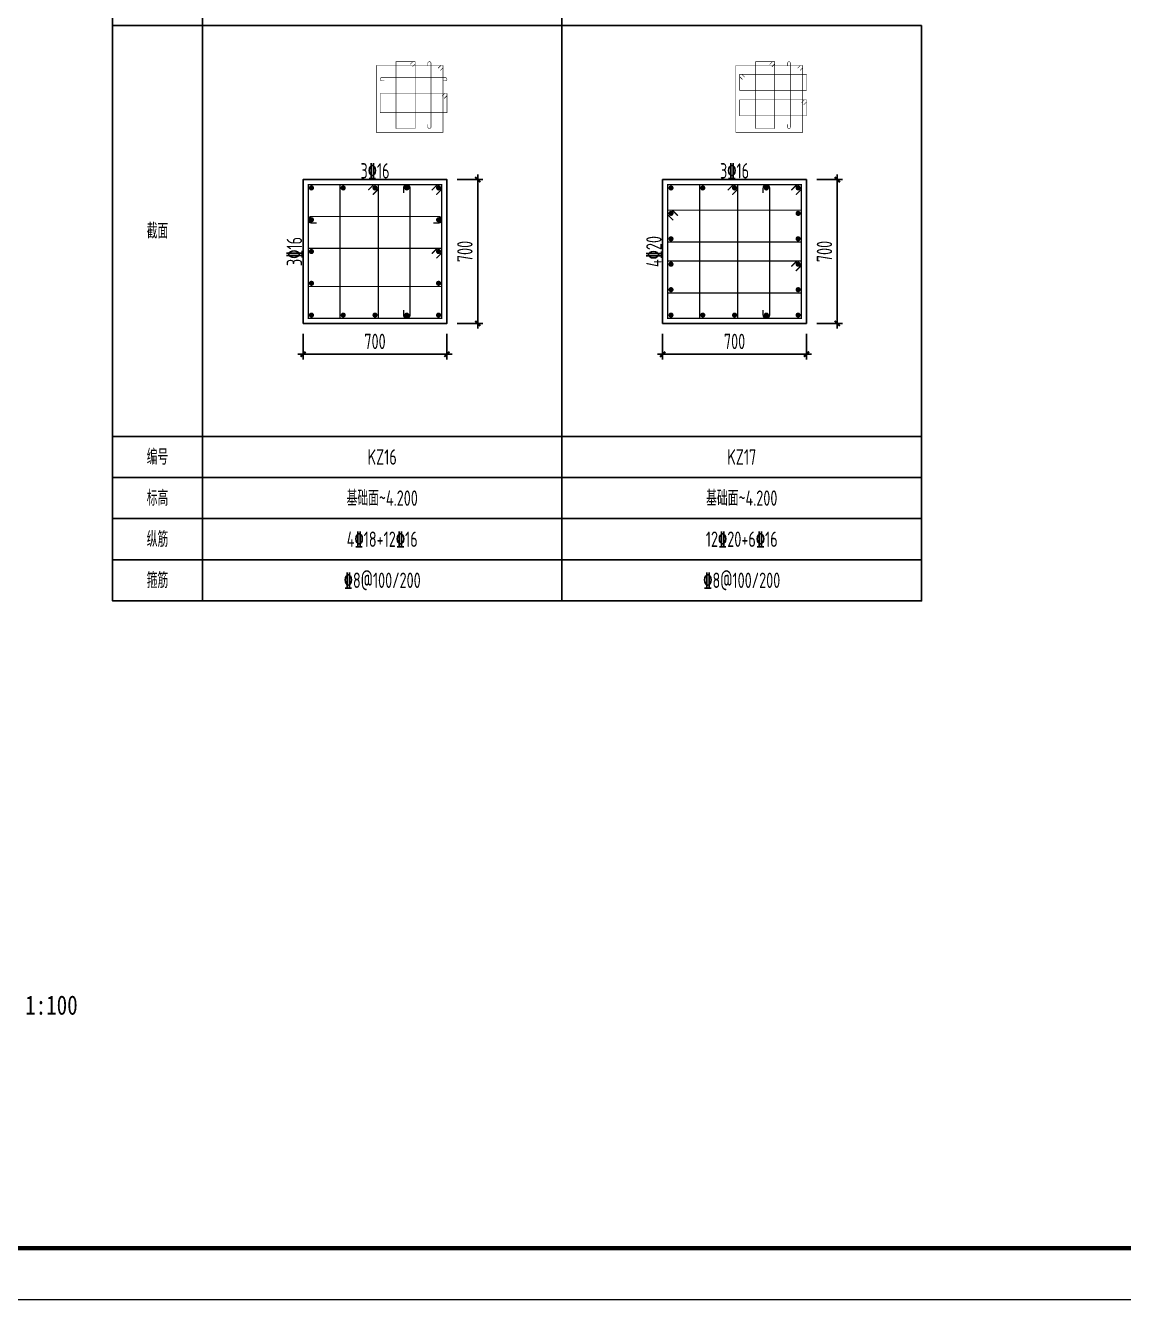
# Model space of a CAD drawing. Extents: x 3968514 to 5230306, y -516551 to -228246.
# Drawn here: x 4613309 to 4634687, y -359553 to -334753 of the extents above; entities that cross this region are included whole.
import ezdxf
from ezdxf.enums import TextEntityAlignment as Align

# ---------------------------------------------------------------- set-up
doc = ezdxf.new("R2010")
doc.units = 0
doc.header["$LTSCALE"] = 1000
doc.header["$MEASUREMENT"] = 0
for name, color, linetype, lineweight in [('COLU-DE', 7, 'Continuous', 25), ('COLU-DE-DIM', 3, 'Continuous', 25), ('COLU-YW', 7, 'Continuous', 25), ('FRAME', 3, 'Continuous', 18), ('REIN-D', 6, 'Continuous', 50), ('REIN-L', 1, 'Continuous', 50), ('TAB', 144, 'Continuous', 25), ('TAB-TEXT', 7, 'Continuous', 25)]:
    doc.layers.add(name, color=color, linetype=linetype, lineweight=lineweight)
doc.layers.add('PUB_TEXT', color=7, linetype='Continuous')
doc.styles.add('FromPkpm', font='Tssdeng.shx', dxfattribs={"width": 0.7, "bigfont": 'hztxt.shx'})
doc.styles.add('黑体', font='simhei.ttf', dxfattribs={"width": 0.8, "height": 0.2})
doc.dimstyles.new('Pkpm_1', dxfattribs={"dimtxt": 250, "dimasz": 100, "dimexe": 100, "dimexo": 0.0625, "dimgap": 100, "dimtad": 1, "dimdec": 0, "dimrnd": 1, "dimzin": 0, "dimdsep": 46, "dimtxsty": 'FromPkpm', "dimblk1": 'ARCHTICK', "dimblk2": 'ARCHTICK', "dimsah": 1, "dimcen": 0.09, "dimdle": 100, "dimadec": 0, "dimazin": 0, "dimtfac": 1, "dimtdec": 0, "dimtix": 1, "dimtmove": 2, "dimatfit": 1, "dimfxl": 1, "dimtolj": 1, "dimtzin": 0, "dimarcsym": 0})

# ---------------------------------------------------------------- blocks, each defined once
blk = doc.blocks.new('A$C0B803521')
at = {"layer": 'FRAME', "lineweight": 140}
blk.add_line((-97543, 35252), (-16943, 35252), dxfattribs=at)
at = {"layer": 'FRAME', "lineweight": 18}
blk.add_line((-100043, 34252), (-15943, 34252), dxfattribs=at)
blk = doc.blocks.new('_ArchTick')
at = {"color": 0, "linetype": 'ByBlock', "const_width": 0.4}
blk.add_lwpolyline([(-0.5, -0.5), (0.5, 0.5)], dxfattribs=at)
blk = doc.blocks.new('*D81')
at = {"layer": 'COLU-DE-DIM', "color": 0, "lineweight": -2, "transparency": 16777216}
for p, q in [((4625714, -340753), (4625714, -341253)), ((4628514, -340753), (4628514, -341253)), ((4625614, -341153), (4628614, -341153))]:
    blk.add_line(p, q, dxfattribs=at)
at = {"layer": 'Defpoints', "color": 0, "transparency": 16777216}
for p in [(4625714, -340553), (4628514, -340553), (4628514, -341153)]:
    blk.add_point(p, dxfattribs=at)
at = {"layer": 'COLU-DE-DIM', "color": 0, "lineweight": -2, "transparency": 16777216, "xscale": 100, "yscale": 100, "zscale": 100, "rotation": 180}
blk.add_blockref('_ArchTick', (4625714, -341153), dxfattribs=at)
at = {"layer": 'COLU-DE-DIM', "color": 0, "lineweight": -2, "transparency": 16777216, "xscale": 100, "yscale": 100, "zscale": 100}
blk.add_blockref('_ArchTick', (4628514, -341153), dxfattribs=at)
at = {"layer": 'COLU-DE-DIM', "color": 7, "transparency": 16777216, "insert": (4627114, -340903), "char_height": 300, "attachment_point": 5, "style": 'FromPkpm'}
blk.add_mtext('\\A1;700', dxfattribs=at)
blk = doc.blocks.new('*D80')
at = {"layer": 'COLU-DE-DIM', "color": 0, "lineweight": -2, "transparency": 16777216}
for p, q in [((4628714, -337753), (4629214, -337753)), ((4629114, -340653), (4629114, -337653)), ((4628714, -340553), (4629214, -340553))]:
    blk.add_line(p, q, dxfattribs=at)
at = {"layer": 'Defpoints', "color": 0, "transparency": 16777216}
for p in [(4628514, -337753), (4629114, -337753), (4628514, -340553)]:
    blk.add_point(p, dxfattribs=at)
at = {"layer": 'COLU-DE-DIM', "color": 0, "lineweight": -2, "transparency": 16777216, "xscale": 100, "yscale": 100, "zscale": 100}
for p, rotation in [((4629114, -337753), 90), ((4629114, -340553), 270)]:
    blk.add_blockref('_ArchTick', p, dxfattribs=dict(at, rotation=rotation))
at = {"layer": 'COLU-DE-DIM', "color": 7, "transparency": 16777216, "insert": (4628864, -339153), "char_height": 300, "attachment_point": 5, "rotation": 90, "style": 'FromPkpm'}
blk.add_mtext('\\A1;700', dxfattribs=at)
blk = doc.blocks.new('*D71')
at = {"layer": 'COLU-DE-DIM', "color": 0, "lineweight": -2, "transparency": 16777216}
for p, q in [((4618714, -340753), (4618714, -341253)), ((4621514, -340753), (4621514, -341253)), ((4618614, -341153), (4621614, -341153))]:
    blk.add_line(p, q, dxfattribs=at)
at = {"layer": 'Defpoints', "color": 0, "transparency": 16777216}
for p in [(4618714, -340553), (4621514, -340553), (4621514, -341153)]:
    blk.add_point(p, dxfattribs=at)
at = {"layer": 'COLU-DE-DIM', "color": 0, "lineweight": -2, "transparency": 16777216, "xscale": 100, "yscale": 100, "zscale": 100, "rotation": 180}
blk.add_blockref('_ArchTick', (4618714, -341153), dxfattribs=at)
at = {"layer": 'COLU-DE-DIM', "color": 0, "lineweight": -2, "transparency": 16777216, "xscale": 100, "yscale": 100, "zscale": 100}
blk.add_blockref('_ArchTick', (4621514, -341153), dxfattribs=at)
at = {"layer": 'COLU-DE-DIM', "color": 7, "transparency": 16777216, "insert": (4620114, -340903), "char_height": 300, "attachment_point": 5, "style": 'FromPkpm'}
blk.add_mtext('\\A1;700', dxfattribs=at)
blk = doc.blocks.new('*D70')
at = {"layer": 'COLU-DE-DIM', "color": 0, "lineweight": -2, "transparency": 16777216}
for p, q in [((4621714, -337753), (4622214, -337753)), ((4622114, -340653), (4622114, -337653)), ((4621714, -340553), (4622214, -340553))]:
    blk.add_line(p, q, dxfattribs=at)
at = {"layer": 'Defpoints', "color": 0, "transparency": 16777216}
for p in [(4621514, -337753), (4622114, -337753), (4621514, -340553)]:
    blk.add_point(p, dxfattribs=at)
at = {"layer": 'COLU-DE-DIM', "color": 0, "lineweight": -2, "transparency": 16777216, "xscale": 100, "yscale": 100, "zscale": 100}
for p, rotation in [((4622114, -337753), 90), ((4622114, -340553), 270)]:
    blk.add_blockref('_ArchTick', p, dxfattribs=dict(at, rotation=rotation))
at = {"layer": 'COLU-DE-DIM', "color": 7, "transparency": 16777216, "insert": (4621864, -339153), "char_height": 300, "attachment_point": 5, "rotation": 90, "style": 'FromPkpm'}
blk.add_mtext('\\A1;700', dxfattribs=at)

msp = doc.modelspace()

# ---------------------------------------------------------------- linework, layer by layer
at = {"layer": 'COLU-DE'}
for points in [[(4618714.24624, -340553.30253), (4621514.24624, -340553.30253), (4621514.24624, -337753.30253), (4618714.24624, -337753.30253)], [(4625714.24624, -340553.30253), (4628514.24624, -340553.30253), (4628514.24624, -337753.30253), (4625714.24624, -337753.30253)]]:
    msp.add_lwpolyline(points, close=True, dxfattribs=at)
at = {"layer": 'REIN-D', "const_width": 50}
for points in [[(4618901.74624, -337915.80253, 1), (4618851.74624, -337915.80253, 1)], [(4619520.49624, -337915.80253, 1), (4619470.49624, -337915.80253, 1)], [(4620139.24624, -337915.80253, 1), (4620089.24624, -337915.80253, 1)], [(4620757.99624, -337915.80253, 1), (4620707.99624, -337915.80253, 1)], [(4621376.74624, -337915.80253, 1), (4621326.74624, -337915.80253, 1)], [(4625901.74624, -337915.80253, 1), (4625851.74624, -337915.80253, 1)], [(4626520.49624, -337915.80253, 1), (4626470.49624, -337915.80253, 1)], [(4627139.24624, -337915.80253, 1), (4627089.24624, -337915.80253, 1)], [(4627757.99624, -337915.80253, 1), (4627707.99624, -337915.80253, 1)], [(4628376.74624, -337915.80253, 1), (4628326.74624, -337915.80253, 1)], [(4618901.74624, -338534.55253, 1), (4618851.74624, -338534.55253, 1)], [(4621376.74624, -338534.55253, 1), (4621326.74624, -338534.55253, 1)], [(4625901.74624, -338410.80253, 1), (4625851.74624, -338410.80253, 1)], [(4628376.74624, -338410.80253, 1), (4628326.74624, -338410.80253, 1)], [(4625901.74624, -338905.80253, 1), (4625851.74624, -338905.80253, 1)], [(4628376.74624, -338905.80253, 1), (4628326.74624, -338905.80253, 1)], [(4618901.74624, -339153.30253, 1), (4618851.74624, -339153.30253, 1)], [(4621376.74624, -339153.30253, 1), (4621326.74624, -339153.30253, 1)], [(4625901.74624, -339400.80253, 1), (4625851.74624, -339400.80253, 1)], [(4628376.74624, -339400.80253, 1), (4628326.74624, -339400.80253, 1)], [(4618901.74624, -339772.05253, 1), (4618851.74624, -339772.05253, 1)], [(4621376.74624, -339772.05253, 1), (4621326.74624, -339772.05253, 1)], [(4625901.74624, -339895.80253, 1), (4625851.74624, -339895.80253, 1)], [(4628376.74624, -339895.80253, 1), (4628326.74624, -339895.80253, 1)], [(4618901.74624, -340390.80253, 1), (4618851.74624, -340390.80253, 1)], [(4619520.49624, -340390.80253, 1), (4619470.49624, -340390.80253, 1)], [(4620139.24624, -340390.80253, 1), (4620089.24624, -340390.80253, 1)], [(4620757.99624, -340390.80253, 1), (4620707.99624, -340390.80253, 1)], [(4621376.74624, -340390.80253, 1), (4621326.74624, -340390.80253, 1)], [(4625901.74624, -340390.80253, 1), (4625851.74624, -340390.80253, 1)], [(4626520.49624, -340390.80253, 1), (4626470.49624, -340390.80253, 1)], [(4627139.24624, -340390.80253, 1), (4627089.24624, -340390.80253, 1)], [(4627757.99624, -340390.80253, 1), (4627707.99624, -340390.80253, 1)], [(4628376.74624, -340390.80253, 1), (4628326.74624, -340390.80253, 1)]]:
    msp.add_lwpolyline(points, format="xyb", close=True, dxfattribs=at)
at = {"layer": 'REIN-L'}
for points, const_width in [([(4621386.25405, -335630.48808), (4621439.24624, -335577.49784), (4621439.24624, -335533.30253), (4620139.24624, -335533.30253), (4620139.24624, -336833.30253), (4621439.24624, -336833.30253), (4621439.24624, -335533.30253), (4621395.05288, -335533.30253), (4621342.06069, -335586.29472)], 10), ([(4628386.25405, -335630.48808), (4628439.24624, -335577.49784), (4628439.24624, -335533.30253), (4627139.24624, -335533.30253), (4627139.24624, -336833.30253), (4628439.24624, -336833.30253), (4628439.24624, -335533.30253), (4628395.05288, -335533.30253), (4628342.06069, -335586.29472)], 10), ([(4621308.26382, -338047.67363), (4621414.24624, -337941.6912), (4621414.24624, -337853.30253), (4618814.24624, -337853.30253), (4618814.24624, -340453.30253), (4621414.24624, -340453.30253), (4621414.24624, -337853.30253), (4621325.85757, -337853.30253), (4621219.87515, -337959.28495)], 25), ([(4628308.26382, -338047.67363), (4628414.24624, -337941.6912), (4628414.24624, -337853.30253), (4625814.24624, -337853.30253), (4625814.24624, -340453.30253), (4628414.24624, -340453.30253), (4628414.24624, -337853.30253), (4628325.85757, -337853.30253), (4628219.87515, -337959.28495)], 25)]:
    msp.add_lwpolyline(points, dxfattribs=dict(at, const_width=const_width))
at = {"layer": 'REIN-L', "color": 6}
for points, const_width in [([(4620842.50405, -335555.48808), (4620895.49624, -335502.49784), (4620895.49624, -335458.30253), (4620523.62124, -335458.30253), (4620523.62124, -336758.30253), (4620895.49624, -336758.30253), (4620895.49624, -335458.30253), (4620851.30288, -335458.30253), (4620798.31069, -335511.29472)], 10), ([(4627842.50405, -335555.48808), (4627895.49624, -335502.49784), (4627895.49624, -335458.30253), (4627523.62124, -335458.30253), (4627523.62124, -336758.30253), (4627895.49624, -336758.30253), (4627895.49624, -335458.30253), (4627851.30288, -335458.30253), (4627798.31069, -335511.29472)], 10), ([(4627311.43179, -335758.79472), (4627258.4396, -335705.80253), (4627214.24624, -335705.80253), (4627214.24624, -336015.80253), (4628514.24624, -336015.80253), (4628514.24624, -335705.80253), (4627214.24624, -335705.80253), (4627214.24624, -335749.99589), (4627267.23843, -335802.98808)], 10), ([(4621461.25405, -336174.23808), (4621514.24624, -336121.24784), (4621514.24624, -336077.05253), (4620214.24624, -336077.05253), (4620214.24624, -336448.92753), (4621514.24624, -336448.92753), (4621514.24624, -336077.05253), (4621470.05288, -336077.05253), (4621417.06069, -336130.04472)], 10), ([(4628461.25405, -336297.98808), (4628514.24624, -336244.99784), (4628514.24624, -336200.80253), (4627214.24624, -336200.80253), (4627214.24624, -336510.80253), (4628514.24624, -336510.80253), (4628514.24624, -336200.80253), (4628470.05288, -336200.80253), (4628417.06069, -336253.79472)], 10), ([(4620070.76382, -338047.67363), (4620176.74624, -337941.6912), (4620176.74624, -337853.30253), (4619432.99624, -337853.30253), (4619432.99624, -340453.30253), (4620176.74624, -340453.30253), (4620176.74624, -337853.30253), (4620088.35757, -337853.30253), (4619982.37515, -337959.28495)], 25), ([(4627070.76382, -338047.67363), (4627176.74624, -337941.6912), (4627176.74624, -337853.30253), (4626432.99624, -337853.30253), (4626432.99624, -340453.30253), (4627176.74624, -340453.30253), (4627176.74624, -337853.30253), (4627088.35757, -337853.30253), (4626982.37515, -337959.28495)], 25), ([(4626008.61733, -338454.28495), (4625902.63491, -338348.30253), (4625814.24624, -338348.30253), (4625814.24624, -338968.30253), (4628414.24624, -338968.30253), (4628414.24624, -338348.30253), (4625814.24624, -338348.30253), (4625814.24624, -338436.6912), (4625920.22866, -338542.67363)], 25), ([(4621308.26382, -339285.17363), (4621414.24624, -339179.1912), (4621414.24624, -339090.80253), (4618814.24624, -339090.80253), (4618814.24624, -339834.55253), (4621414.24624, -339834.55253), (4621414.24624, -339090.80253), (4621325.85757, -339090.80253), (4621219.87515, -339196.78495)], 25), ([(4628308.26382, -339532.67363), (4628414.24624, -339426.6912), (4628414.24624, -339338.30253), (4625814.24624, -339338.30253), (4625814.24624, -339958.30253), (4628414.24624, -339958.30253), (4628414.24624, -339338.30253), (4628325.85757, -339338.30253), (4628219.87515, -339444.28495)], 25)]:
    msp.add_lwpolyline(points, dxfattribs=dict(at, const_width=const_width))
for points, const_width in [([(4621142.37124, -336677.05253), (4621142.37124, -336727.05253, 0.4142136058), (4621173.62124, -336758.30253, 0.4142136058), (4621204.87124, -336727.05253), (4621204.87124, -335489.55253, 0.4142136058), (4621173.62124, -335458.30253, 0.4142136058), (4621142.37124, -335489.55253), (4621142.37124, -335539.55253)], 10), ([(4628142.37124, -336677.05253), (4628142.37124, -336727.05253, 0.4142136058), (4628173.62124, -336758.30253, 0.4142136058), (4628204.87124, -336727.05253), (4628204.87124, -335489.55253, 0.4142136058), (4628173.62124, -335458.30253, 0.4142136058), (4628142.37124, -335489.55253), (4628142.37124, -335539.55253)], 10), ([(4621432.99624, -335830.17753), (4621482.99624, -335830.17753, 0.4142136058), (4621514.24624, -335798.92753, 0.4142136058), (4621482.99624, -335767.67753), (4620245.49624, -335767.67753, 0.4142136058), (4620214.24624, -335798.92753, 0.4142139511), (4620245.49624, -335830.17753), (4620295.49624, -335830.17753)], 10), ([(4620670.49624, -340290.80253), (4620670.49624, -340390.80253, 0.4142136058), (4620732.99624, -340453.30253, 0.4142136058), (4620795.49624, -340390.80253), (4620795.49624, -337915.80253, 0.4142136058), (4620732.99624, -337853.30253, 0.4142136058), (4620670.49624, -337915.80253), (4620670.49624, -338015.80253)], 25), ([(4627670.49624, -340290.80253), (4627670.49624, -340390.80253, 0.4142136058), (4627732.99624, -340453.30253, 0.4142136058), (4627795.49624, -340390.80253), (4627795.49624, -337915.80253, 0.4142136058), (4627732.99624, -337853.30253, 0.4142136058), (4627670.49624, -337915.80253), (4627670.49624, -338015.80253)], 25), ([(4621251.74624, -338597.05253), (4621351.74624, -338597.05253, 0.4142136058), (4621414.24624, -338534.55253, 0.4142136058), (4621351.74624, -338472.05253), (4618876.74624, -338472.05253, 0.4142136058), (4618814.24624, -338534.55253, 0.4142139511), (4618876.74624, -338597.05253), (4618976.74624, -338597.05253)], 25)]:
    msp.add_lwpolyline(points, format="xyb", dxfattribs=dict(at, const_width=const_width))
at = {"layer": 'TAB'}
for p, q in [((4615004.24624, -342753.30351), (4616754.24624, -342753.30351)), ((4616754.24624, -342753.30253), (4623754.24624, -342753.30253)), ((4623754.24624, -342753.30253), (4630754.24624, -342753.30253)), ((4615004.24624, -343553.30351), (4616754.24624, -343553.30351)), ((4616754.24624, -343553.30253), (4623754.24624, -343553.30253)), ((4623754.24624, -343553.30253), (4630754.24624, -343553.30253)), ((4615004.24624, -344353.30351), (4616754.24624, -344353.30351)), ((4616754.24624, -344353.30253), (4623754.24624, -344353.30253)), ((4623754.24624, -344353.30253), (4630754.24624, -344353.30253)), ((4615004.24624, -345153.30351), (4616754.24624, -345153.30351)), ((4616754.24624, -345153.30253), (4623754.24624, -345153.30253)), ((4623754.24624, -345153.30253), (4630754.24624, -345153.30253))]:
    msp.add_line(p, q, dxfattribs=at)
for points in [[(4615004.24624, -323553.30351), (4616754.24624, -323553.30351), (4616754.24624, -334753.30351), (4615004.24624, -334753.30351)], [(4623754.24624, -323553.30351), (4616754.24624, -323553.30351), (4616754.24624, -334753.30351), (4623754.24624, -334753.30351)], [(4615004.24624, -334753.30351), (4616754.24624, -334753.30351), (4616754.24624, -345953.30351), (4615004.24624, -345953.30351)], [(4623754.24624, -334753.30351), (4616754.24624, -334753.30351), (4616754.24624, -345953.30253), (4623754.24624, -345953.30253)], [(4630754.24624, -334753.30351), (4623754.24624, -334753.30351), (4623754.24624, -345953.30253), (4630754.24624, -345953.30253)]]:
    msp.add_lwpolyline(points, close=True, dxfattribs=at)

# ---------------------------------------------------------------- block references
msp.add_blockref('A$C0B803521', (4675697.36617, -393805.3043))

# ---------------------------------------------------------------- texts
at = {"layer": 'COLU-YW', "style": 'FromPkpm', "width": 0.7}
for p in [(4620114.24624, -337733.30253), (4627114.24624, -337733.30253)]:
    msp.add_text('3%%13216', height=300, dxfattribs=at).set_placement(p, align=Align.CENTER)
for s, p in [('3%%13216', (4618694.24624, -339153.30253)), ('4%%13220', (4625694.24624, -339153.30253))]:
    msp.add_text(s, height=300, rotation=90, dxfattribs=at).set_placement(p, align=Align.CENTER)
at = {"layer": 'PUB_TEXT', "style": '黑体', "width": 0.8}
msp.add_text('1:100', height=375.527426, dxfattribs=at).set_placement((4613303.83089, -354009.50905, -0.30417))
at = {"layer": 'TAB-TEXT', "style": 'FromPkpm', "width": 0.7}
for s, p in [('截面', (4615879.24624, -338753.30351)), ('编号', (4615879.24624, -343153.30351)), ('KZ16', (4620254.24624, -343153.30253)), ('KZ17', (4627254.24624, -343153.30253)), ('标高', (4615879.24624, -343953.30351)), ('基础面~4.200', (4620254.24624, -343953.30253)), ('基础面~4.200', (4627254.24624, -343953.30253)), ('纵筋', (4615879.24624, -344753.30351)), ('4%%13218+12%%13216', (4620254.24624, -344753.30253)), ('12%%13220+6%%13216', (4627254.24624, -344753.30253)), ('箍筋', (4615879.24624, -345553.30351)), ('%%1328@100/200', (4620254.24624, -345553.30253)), ('%%1328@100/200', (4627254.24624, -345553.30253))]:
    msp.add_text(s, height=300, dxfattribs=at).set_placement(p, align=Align.MIDDLE_CENTER)

# ---------------------------------------------------------------- dimensions: what is measured, and where the dimension line sits
at = {"layer": 'COLU-DE-DIM'}
for p1, p2, picture, middle in [((4621514.24624, -340553.30253), (4621514.24624, -337753.30253), '*D70', (4621864.24624, -339153.30253)), ((4628514.24624, -340553.30253), (4628514.24624, -337753.30253), '*D80', (4628864.24624, -339153.30253)), ((4618714.24624, -340553.30253), (4621514.24624, -340553.30253), '*D71', (4620114.24624, -340903.30253)), ((4625714.24624, -340553.30253), (4628514.24624, -340553.30253), '*D81', (4627114.24624, -340903.30253))]:
    dim = msp.add_aligned_dim(p1=p1, p2=p2, distance=-600, dimstyle='Pkpm_1', override={"dimscale": 1, "dimtxt": 300, "dimasz": 100, "dimexe": 100, "dimexo": 200, "dimtad": 1, "dimjust": 0, "dimtih": 0, "dimtoh": 0, "dimlfac": 0.25, "dimdle": 100, "dimclrt": 7, "dimtix": 1, "dimtmove": 2, "dimatfit": 3}, dxfattribs=at)
    dim.commit()
    dim.dimension.update_dxf_attribs({"geometry": picture, "text_midpoint": middle})

doc.saveas('drawing.dxf')
